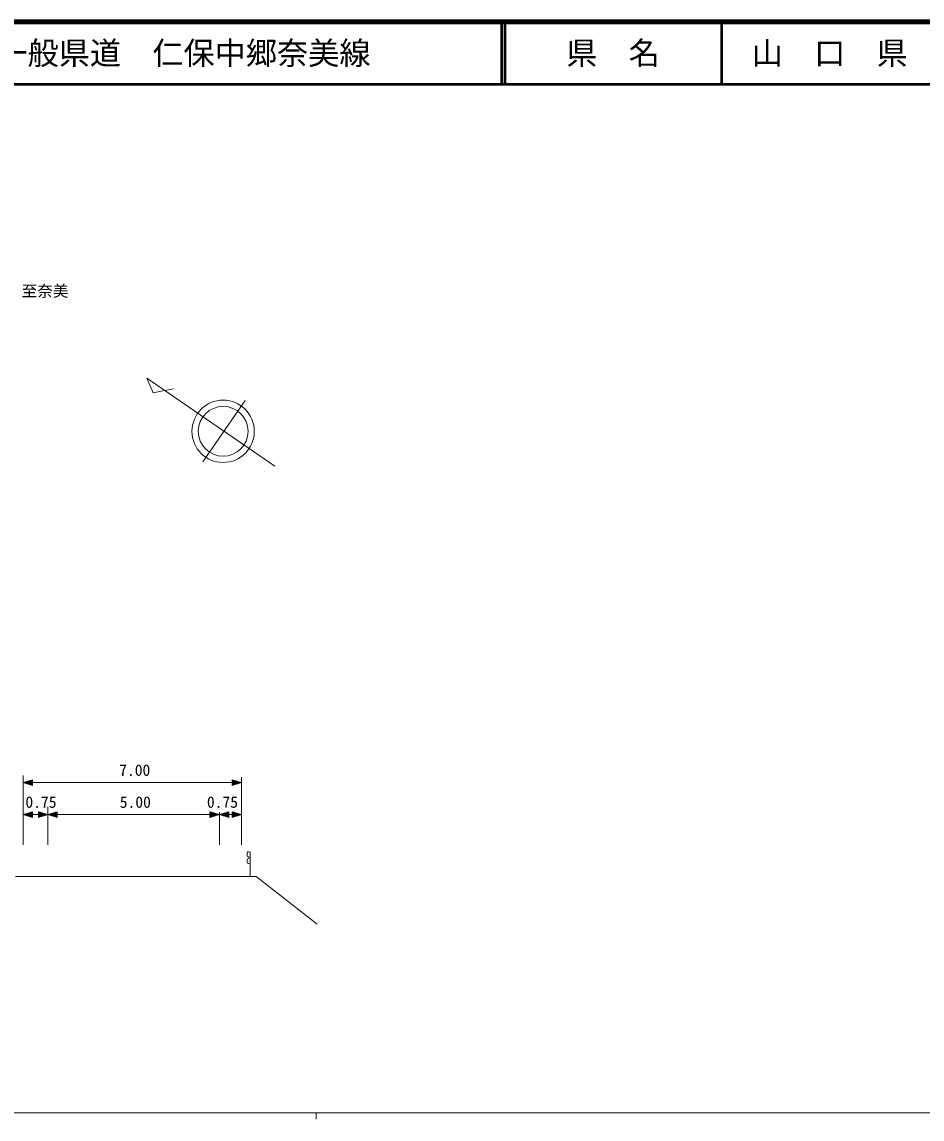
# Model space of a CAD drawing. Units: millimetres, scale not verified. Extents: x 40000 to 680000, y 20000 to 380000.
# Drawn here: x 220834 to 365183, y 204000 to 380000 of the extents above; entities that cross this region are included whole.
import ezdxf
from ezdxf.enums import TextEntityAlignment as Align

# ---------------------------------------------------------------- set-up
doc = ezdxf.new("R2010")
doc.units = ezdxf.units.MM
doc.header["$LTSCALE"] = 1000
for name, color, linetype, lineweight in [('M-BGD', 7, 'Continuous', 13), ('M-BMK-SRVR', 3, 'Continuous', 13), ('M-STR-HTXT', 7, 'Continuous', 13), ('M-TTL', 2, 'Continuous', 140), ('M-TTL-BAND', 7, 'Continuous', 13), ('M-TTL-LINE', 7, 'Continuous', 50)]:
    doc.layers.add(name, color=color, linetype=linetype, lineweight=lineweight)
doc.layers.add('M-TTL-TXT', color=7, linetype='Continuous')
doc.styles.add('ＭＳ ゴシック', font='')
doc.styles.get('ＭＳ ゴシック').set_extended_font_data('MS Gothic')

msp = doc.modelspace()

# ---------------------------------------------------------------- linework, layer by layer
at = {"layer": 'M-BGD'}
for p, q in [((256963, 246737), (256963, 246237)), ((257263, 246887), (257113, 246887)), ((257413, 242887), (257413, 246887)), ((256963, 245637), (256963, 245137)), ((257263, 244987), (257113, 244987))]:
    msp.add_line(p, q, dxfattribs=at)
msp.add_lwpolyline([(219778, 242887), (258391, 242887), (268169, 235281)], dxfattribs=at)
for centre, start, end in [((257113, 246737), 90, 180), ((257113, 246237), 180, 270), ((257113, 245637), 90, 180), ((257113, 245137), 180, 270), ((257113, 245937), 270, 90)]:
    msp.add_arc(centre, 150, start, end, dxfattribs=at)
at = {"layer": 'M-BMK-SRVR'}
for p, q in [((261389, 308755), (240859, 322877)), ((240859, 322877), (241857, 320486)), ((241857, 320486), (245139, 321127)), ((249858, 309453), (256607, 319265))]:
    msp.add_line(p, q, dxfattribs=at)
for radius in [5000, 4000]:
    msp.add_circle((253096, 314329), radius, dxfattribs=at)
at = {"layer": 'M-STR-HTXT'}
for p, q in [((221041, 259118), (221041, 247986)), ((256062, 258846), (256062, 247986)), ((221041, 257967), (222541, 258417)), ((221041, 257967), (222541, 257517)), ((221041, 257967), (222541, 257967)), ((222541, 258057), (221341, 258057)), ((222541, 257877), (221341, 257877)), ((221641, 258147), (222541, 258147)), ((221641, 257787), (222541, 257787)), ((222541, 258237), (221941, 258237)), ((222541, 257697), (221941, 257697)), ((222241, 258327), (222541, 258327)), ((222241, 257607), (222541, 257607)), ((222541, 257517), (222541, 258417)), ((222541, 257967), (254562, 257967)), ((256062, 257967), (254562, 258417)), ((254562, 258417), (254562, 257517)), ((254862, 258327), (254562, 258327)), ((254562, 258237), (255162, 258237)), ((255462, 258147), (254562, 258147)), ((254562, 258057), (255762, 258057)), ((256062, 257967), (254562, 257517)), ((256062, 257967), (254562, 257967)), ((254562, 257877), (255762, 257877)), ((255462, 257787), (254562, 257787)), ((254562, 257697), (255162, 257697)), ((254862, 257607), (254562, 257607)), ((225003, 254080), (225003, 247986)), ((221041, 252847), (222541, 253297)), ((221041, 252847), (222541, 252397)), ((221041, 252847), (222541, 252847)), ((222541, 252937), (221341, 252937)), ((222541, 252757), (221341, 252757)), ((221641, 253027), (222541, 253027)), ((221641, 252667), (222541, 252667)), ((222541, 253117), (221941, 253117)), ((222541, 252577), (221941, 252577)), ((222241, 253207), (222541, 253207)), ((222241, 252487), (222541, 252487)), ((222541, 252397), (222541, 253297)), ((222541, 252847), (223503, 252847)), ((225003, 252847), (223503, 253297)), ((223503, 253297), (223503, 252397)), ((223803, 253207), (223503, 253207)), ((223503, 253117), (224103, 253117)), ((224403, 253027), (223503, 253027)), ((223503, 252937), (224703, 252937)), ((225003, 252847), (223503, 252397)), ((225003, 252847), (223503, 252847)), ((223503, 252757), (224703, 252757)), ((224403, 252667), (223503, 252667)), ((223503, 252577), (224103, 252577)), ((223803, 252487), (223503, 252487)), ((225003, 252847), (226503, 253297)), ((225003, 252847), (226503, 252397)), ((225003, 252847), (226503, 252847)), ((226503, 252937), (225303, 252937)), ((226503, 252757), (225303, 252757)), ((225603, 253027), (226503, 253027)), ((225603, 252667), (226503, 252667)), ((226503, 253117), (225903, 253117)), ((226503, 252577), (225903, 252577)), ((226203, 253207), (226503, 253207)), ((226203, 252487), (226503, 252487)), ((226503, 252397), (226503, 253297)), ((226503, 252847), (250990, 252847)), ((252490, 252847), (250990, 253297)), ((250990, 253297), (250990, 252397)), ((251290, 253207), (250990, 253207)), ((250990, 253117), (251590, 253117)), ((251890, 253027), (250990, 253027)), ((250990, 252937), (252190, 252937)), ((252490, 252847), (250990, 252397)), ((252490, 252847), (250990, 252847)), ((250990, 252757), (252190, 252757)), ((251890, 252667), (250990, 252667)), ((250990, 252577), (251590, 252577)), ((251290, 252487), (250990, 252487)), ((252490, 252847), (253990, 253297)), ((252490, 253223), (252490, 247986)), ((252490, 252847), (253990, 252397)), ((252490, 252847), (253990, 252847)), ((253990, 252937), (252790, 252937)), ((253990, 252757), (252790, 252757)), ((253090, 253027), (253990, 253027)), ((253090, 252667), (253990, 252667)), ((253990, 253117), (253390, 253117)), ((253990, 252577), (253390, 252577)), ((253690, 253207), (253990, 253207)), ((253690, 252487), (253990, 252487)), ((253990, 252397), (253990, 253297)), ((253990, 252847), (254562, 252847)), ((256062, 252847), (254562, 253297)), ((254562, 253297), (254562, 252397)), ((254862, 253207), (254562, 253207)), ((254562, 253117), (255162, 253117)), ((255462, 253027), (254562, 253027)), ((254562, 252937), (255762, 252937)), ((256062, 252847), (254562, 252397)), ((256062, 252847), (254562, 252847)), ((254562, 252757), (255762, 252757)), ((255462, 252667), (254562, 252667)), ((254562, 252577), (255162, 252577)), ((254862, 252487), (254562, 252487))]:
    msp.add_line(p, q, dxfattribs=at)
at = {"layer": 'M-TTL'}
msp.add_line((680000, 380000), (40000, 380000), dxfattribs=at)
at = {"layer": 'M-TTL-BAND'}
for p, q in [((40000, 205000), (579000, 205000)), ((268000, 205000), (268000, 204000))]:
    msp.add_line(p, q, dxfattribs=at)
at = {"layer": 'M-TTL-LINE'}
for p, q in [((297750, 380000), (297750, 370000)), ((298250, 380000), (298250, 370000)), ((333000, 380000), (333000, 370000)), ((40000, 370000), (680000, 370000))]:
    msp.add_line(p, q, dxfattribs=at)

# ---------------------------------------------------------------- texts
at = {"layer": 'M-BGD', "style": 'ＭＳ ゴシック'}
msp.add_text('至奈美', height=1833, dxfattribs=at).set_placement((224535, 335380), align=Align.BOTTOM_CENTER)
at = {"layer": 'M-STR-HTXT', "style": 'ＭＳ ゴシック'}
for s, p in [('7.00', (238925, 258503)), ('0.75', (223884, 253383)), ('5.00', (239013, 253383)), ('0.75', (252990, 253383))]:
    msp.add_text(s, height=1833, dxfattribs=at).set_placement(p, align=Align.BOTTOM_CENTER)
at = {"layer": 'M-TTL-TXT', "style": 'ＭＳ ゴシック'}
msp.add_text('一般県道\u3000仁保中郷奈美線', height=3666, dxfattribs=at).set_placement((216734, 375000), align=Align.MIDDLE_LEFT)
for s, p in [('県\u3000名', (315625, 375000)), ('山\u3000口\u3000県', (350375, 375000))]:
    msp.add_text(s, height=3666, dxfattribs=at).set_placement(p, align=Align.MIDDLE_CENTER)

doc.saveas('drawing.dxf')
